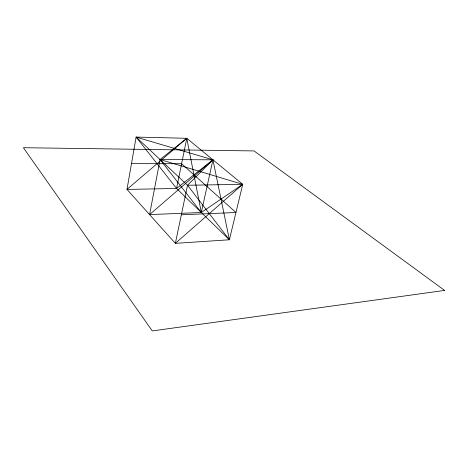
<?xml version="1.0" encoding="UTF-8"?>
<svg xmlns="http://www.w3.org/2000/svg" width="468" height="468" viewBox="0 0 468 468"><rect width="100%" height="100%" fill="white"/><g stroke="black" fill="none" stroke-linecap="round" stroke-linejoin="round"><path stroke-width="0.7" d="M136.124 137.077L126.98 189.417L175.365 243.348L229.384 239.774L242.734 184.339L186.773 138.294L136.124 137.077L176.576 188.464L229.384 239.774L212.94 159.822L136.124 137.077L187.522 185.258L229.384 239.774M149.579 214.607L160.074 159.529L186.773 138.294L201.316 212.507L149.579 214.607L212.94 159.822L160.074 159.529L201.316 212.507L242.734 184.339L160.074 159.529M176.576 188.464L186.773 138.294L126.98 189.417L176.576 188.464L212.94 159.822L201.316 212.507M187.522 185.258L175.365 243.348L242.734 184.339L187.522 185.258L212.94 159.822M181.338 214.794L235.948 212.507L181.602 163.736L131.479 163.636M444.6 290.423L152.275 330.923L23.4 147.712L254.048 150.93L444.6 290.423"/></g></svg>
